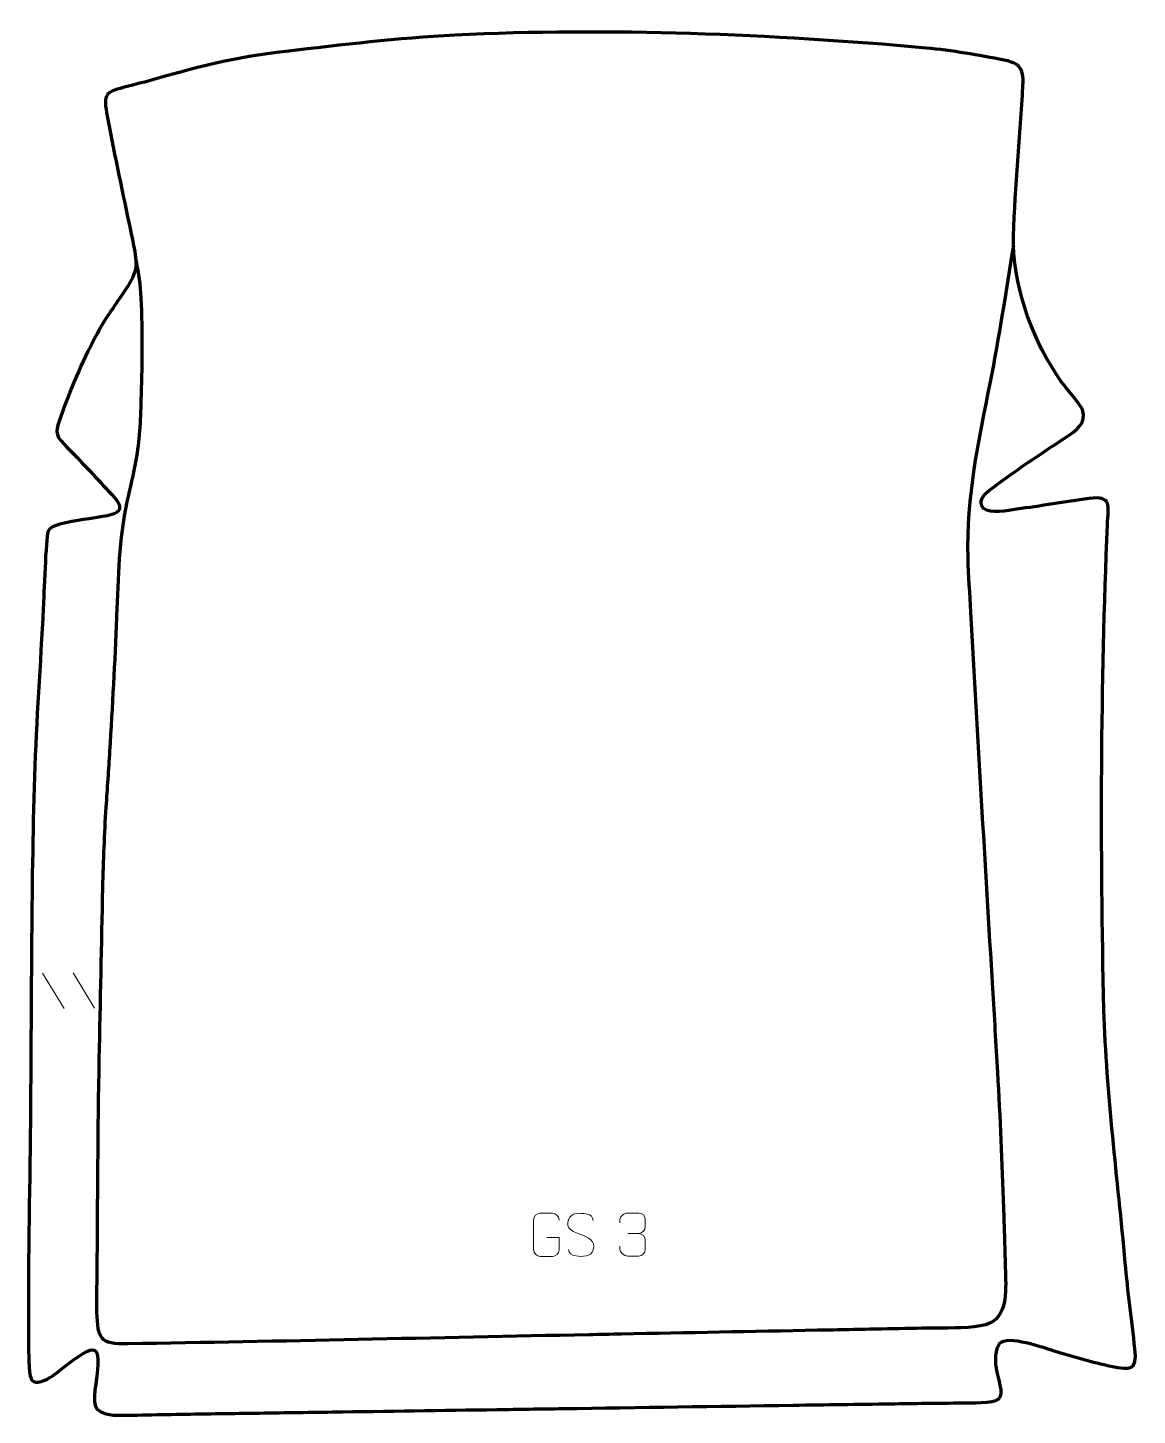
# Model space of a CAD drawing. Header units: millimetres. Extents: x 1354 to 1998, y -10 to 794.
import ezdxf

# ---------------------------------------------------------------- set-up
doc = ezdxf.new("R2010")
doc.units = ezdxf.units.MM
doc.header["$MEASUREMENT"] = 0
doc.layers.add('layer 1', color=7, linetype='Continuous')
doc.layers.add('layer 2', color=7, linetype='Continuous')

msp = doc.modelspace()

# ---------------------------------------------------------------- linework, layer by layer
at = {"layer": 'layer 1', "color": 142, "lineweight": 158}
msp.add_open_spline([(1925.6043, 667.5018), (1921.2993, 641.1582), (1917.3353, 614.7928), (1912.1063, 588.6078), (1912.1063, 588.6078), (1905.2923, 554.6287), (1898.3102, 521.7267), (1899.1203, 486.8173), (1899.1203, 486.8173), (1899.4187, 476.2616), (1900.2099, 465.7126), (1900.8241, 455.1709), (1900.8241, 455.1709), (1904.7618, 382.4307), (1909.1192, 309.7141), (1913.5102, 237.0001), (1913.5102, 237.0001), (1914.4877, 220.8115), (1915.4438, 204.6219), (1916.3635, 188.4299), (1916.3635, 188.4299), (1917.8527, 162.139), (1919.0854, 135.8464), (1919.9107, 109.5258), (1919.9107, 109.5258), (1919.9958, 106.6647), (1920.0822, 103.8036), (1920.1705, 100.9425), (1920.1705, 100.9425), (1920.1705, 100.9425), (1920.2, 99.9938), (1920.2, 99.9938), (1920.2, 99.9938), (1920.4874, 90.7739), (1920.7611, 81.5537), (1921.0157, 72.3327), (1921.0157, 72.3327), (1921.311, 61.661), (1922.3673, 45.6504), (1909.5827, 42.0284), (1909.5827, 42.0284), (1901.6613, 39.7841), (1889.3012, 40.1058), (1880.8681, 40.0448), (1880.8681, 40.0448), (1879.2595, 40.029), (1877.652, 40.0094), (1876.0435, 39.9844), (1876.0435, 39.9844), (1867.1076, 39.7952), (1858.1706, 39.6552), (1849.2344, 39.4839), (1849.2344, 39.4839), (1836.8212, 39.2427), (1824.4079, 39.0016), (1811.9946, 38.7605), (1811.9946, 38.7605), (1774.1184, 38.0247), (1736.242, 37.2889), (1698.3657, 36.5531), (1698.3657, 36.5531), (1692, 36.4295), (1685.6342, 36.3058), (1679.2684, 36.1822), (1679.2684, 36.1822), (1590.143, 34.4456), (1500.9529, 32.2637), (1411.8292, 30.9376), (1411.8292, 30.9376), (1395.4718, 30.6941), (1394.6013, 33.7322), (1393.9709, 49.2516), (1393.9709, 49.2516), (1393.6766, 56.9211), (1394.0684, 64.6613), (1394.1424, 72.3404), (1394.1424, 72.3404), (1394.3181, 113.6153), (1394.5632, 154.8858), (1395.3467, 196.1546), (1395.3467, 196.1546), (1395.9953, 229.2409), (1396.6203, 262.3272), (1397.4005, 295.4108), (1397.4005, 295.4108), (1397.7735, 311.0245), (1398.3353, 326.5923), (1399.3446, 342.1797), (1399.3446, 342.1797), (1400.0531, 353.0001), (1400.8482, 363.8128), (1401.5078, 374.6368), (1401.5078, 374.6368), (1403.0677, 400.4311), (1404.5066, 426.234), (1405.5396, 452.0553), (1405.5396, 452.0553), (1405.5396, 452.0553), (1405.5779, 453.0119), (1405.5779, 453.0119), (1405.5779, 453.0119), (1406.4442, 475.1168), (1406.8296, 497.4153), (1411.5277, 519.1177), (1411.5277, 519.1177), (1413.3021, 527.1928), (1415.2946, 535.1216), (1416.7464, 543.275), (1416.7464, 543.275), (1417.6857, 548.9028), (1418.3896, 554.4372), (1418.8804, 560.1219), (1418.8804, 560.1219), (1419.3181, 566.135), (1419.523, 572.159), (1419.708, 578.1841), (1419.708, 578.1841), (1419.9864, 587.429), (1420.1714, 596.6665), (1420.2408, 605.9154), (1420.2408, 605.9154), (1420.2408, 605.9154), (1420.2474, 606.8719), (1420.2474, 606.8719), (1420.2474, 606.8719), (1420.307, 617.0764), (1420.1302, 627.2194), (1419.6137, 637.4121), (1419.6137, 637.4121), (1419.2159, 644.8619), (1418.2834, 651.3969), (1416.8883, 658.7151), (1416.8883, 658.7151), (1416.7085, 659.6463), (1416.5324, 660.5771), (1416.3579, 661.5094)], degree=3, knots=[0, 0, 0, 0, 0.02857143, 0.02857143, 0.02857143, 0.02857143, 0.05714286, 0.05714286, 0.05714286, 0.05714286, 0.08571429, 0.08571429, 0.08571429, 0.08571429, 0.11428571, 0.11428571, 0.11428571, 0.11428571, 0.14285714, 0.14285714, 0.14285714, 0.14285714, 0.17142857, 0.17142857, 0.17142857, 0.17142857, 0.2, 0.2, 0.2, 0.2, 0.22857143, 0.22857143, 0.22857143, 0.22857143, 0.25714286, 0.25714286, 0.25714286, 0.25714286, 0.28571429, 0.28571429, 0.28571429, 0.28571429, 0.31428571, 0.31428571, 0.31428571, 0.31428571, 0.34285714, 0.34285714, 0.34285714, 0.34285714, 0.37142857, 0.37142857, 0.37142857, 0.37142857, 0.4, 0.4, 0.4, 0.4, 0.42857143, 0.42857143, 0.42857143, 0.42857143, 0.45714286, 0.45714286, 0.45714286, 0.45714286, 0.48571429, 0.48571429, 0.48571429, 0.48571429, 0.51428571, 0.51428571, 0.51428571, 0.51428571, 0.54285714, 0.54285714, 0.54285714, 0.54285714, 0.57142857, 0.57142857, 0.57142857, 0.57142857, 0.6, 0.6, 0.6, 0.6, 0.62857143, 0.62857143, 0.62857143, 0.62857143, 0.65714286, 0.65714286, 0.65714286, 0.65714286, 0.68571429, 0.68571429, 0.68571429, 0.68571429, 0.71428571, 0.71428571, 0.71428571, 0.71428571, 0.74285714, 0.74285714, 0.74285714, 0.74285714, 0.77142857, 0.77142857, 0.77142857, 0.77142857, 0.8, 0.8, 0.8, 0.8, 0.82857143, 0.82857143, 0.82857143, 0.82857143, 0.85714286, 0.85714286, 0.85714286, 0.85714286, 0.88571429, 0.88571429, 0.88571429, 0.88571429, 0.91428571, 0.91428571, 0.91428571, 0.91428571, 0.94285714, 0.94285714, 0.94285714, 0.94285714, 1, 1, 1, 1], dxfattribs=at)
at = {"layer": 'layer 2', "color": 242, "lineweight": 158}
msp.add_open_spline([(1421.7016, 762.5264), (1450.2502, 770.7765), (1473.8447, 777.007), (1503.5983, 780.3013), (1503.5983, 780.3013), (1536.5503, 784.1374), (1568.3314, 787.9191), (1601.5263, 789.734), (1601.5263, 789.734), (1691.9352, 793.9955), (1784.8969, 790.281), (1875.0313, 782.237), (1875.0313, 782.237), (1889.8343, 780.7991), (1905.5725, 778.0278), (1920.2272, 775.2963), (1920.2272, 775.2963), (1933.099, 772.6666), (1931.4483, 766.2285), (1930.8595, 754.8873), (1930.8595, 754.8873), (1929.2905, 726.1365), (1926.0748, 696.6065), (1925.6101, 667.9427), (1925.6101, 667.9427), (1926.7736, 640.2049), (1937.3908, 611.8725), (1953.1316, 589.1659), (1953.1316, 589.1659), (1955.9548, 585.3187), (1964.1196, 575.9422), (1965.6974, 572.6041), (1965.6974, 572.6041), (1968.3487, 564.6554), (1962.225, 560.643), (1956.3144, 556.707), (1956.3144, 556.707), (1941.6193, 546.9164), (1925.7417, 536.6116), (1911.8042, 525.8749), (1911.8042, 525.8749), (1908.4652, 523.3027), (1904.7433, 519.3861), (1908.3907, 515.2573), (1908.3907, 515.2573), (1912.2067, 511.9694), (1922.5304, 514.1623), (1927.4161, 514.8102), (1927.4161, 514.8102), (1941.4916, 516.7259), (1955.4788, 519.0429), (1969.5172, 521.0537), (1969.5172, 521.0537), (1983.1505, 522.7461), (1980.6915, 517.1965), (1980.1807, 505.8036), (1980.1807, 505.8036), (1976.3141, 412.4911), (1975.9451, 317.8491), (1978.1704, 224.4796), (1978.1704, 224.4796), (1979.633, 175.8677), (1986.1376, 126.5111), (1990.5112, 77.9798), (1990.5112, 77.9798), (1992.0628, 61.2165), (1994.2013, 44.6768), (1996.1615, 27.9737), (1996.1615, 27.9737), (1997.5016, 15.0361), (1993.7789, 15.7873), (1982.1421, 18.037), (1982.1421, 18.037), (1971.7832, 20.0395), (1960.2238, 23.8744), (1949.8623, 26.7039), (1949.8623, 26.7039), (1943.723, 28.5462), (1922.0876, 36.5783), (1917.539, 31.0588), (1917.539, 31.0588), (1910.6684, 18.7058), (1922.7126, 3.828), (1916.9166, -1.1293), (1916.9166, -1.1293), (1914.039, -3.5905), (1900.2847, -3.2693), (1896.1363, -3.3057), (1896.1363, -3.3057), (1882.1478, -3.4286), (1868.2059, -3.5994), (1854.2184, -3.805), (1854.2184, -3.805), (1835.4354, -4.0812), (1816.6523, -4.3572), (1797.8692, -4.6332), (1797.8692, -4.6332), (1753.2992, -5.2883), (1708.7292, -5.9434), (1664.1592, -6.5985), (1664.1592, -6.5985), (1651.4249, -6.7857), (1638.6906, -6.9728), (1625.9563, -7.16), (1625.9563, -7.16), (1594.1206, -7.628), (1562.2849, -8.0959), (1530.4492, -8.5638), (1530.4492, -8.5638), (1515.4863, -8.7837), (1500.5236, -9.0036), (1485.5608, -9.2236), (1485.5608, -9.2236), (1479.512, -9.3124), (1473.4632, -9.4014), (1467.4144, -9.4903), (1467.4144, -9.4903), (1461.0473, -9.5839), (1454.6802, -9.6774), (1448.313, -9.771), (1448.313, -9.771), (1433.3743, -9.9933), (1418.3061, -10.4303), (1403.384, -10.4815), (1403.384, -10.4815), (1390.5809, -9.1214), (1391.7919, -2.9688), (1393.3322, 7.8124), (1393.3322, 7.8124), (1396.7825, 32.8452), (1393.6962, 31.6924), (1374.5288, 17.1744), (1374.5288, 17.1744), (1371.138, 14.606), (1359.0139, 4.1436), (1355.7543, 10.804), (1355.7543, 10.804), (1354.1188, 14.1458), (1354.3626, 26.698), (1354.3047, 31.1234), (1354.3047, 31.1234), (1353.8112, 73.873), (1354.9339, 117.0369), (1355.3347, 159.8363), (1355.3347, 159.8363), (1355.9523, 226.373), (1355.6826, 293.354), (1357.7227, 359.8281), (1357.7227, 359.8281), (1358.7407, 392.3486), (1361.1921, 425.187), (1362.8436, 457.7446), (1362.8436, 457.7446), (1363.1727, 464.293), (1364.2876, 498.0331), (1365.5035, 501.613), (1365.5035, 501.613), (1366.4846, 504.5016), (1369.606, 505.2398), (1372.3747, 506.1201), (1372.3747, 506.1201), (1382.0907, 508.8529), (1390.2591, 509.156), (1399.8065, 510.9743), (1399.8065, 510.9743), (1413.4628, 513.5753), (1404.9727, 520.6026), (1399.1356, 526.987), (1399.1356, 526.987), (1391.1314, 535.7347), (1383.1989, 544.0282), (1374.911, 552.4988), (1374.911, 552.4988), (1369.0335, 558.5059), (1370.258, 560.7148), (1372.9454, 568.5059), (1372.9454, 568.5059), (1378.1554, 583.6155), (1385.4735, 600.4613), (1392.9381, 614.5823), (1392.9381, 614.5823), (1395.7998, 619.9961), (1398.8437, 624.9794), (1402.2593, 630.0605), (1402.2593, 630.0605), (1406.4041, 636.1256), (1416.0514, 648.4722), (1416.58, 655.4828), (1416.58, 655.4828), (1417.0475, 661.682), (1413.8993, 673.6972), (1412.5666, 680.3367), (1412.5666, 680.3367), (1408.2617, 701.7367), (1403.3907, 723.4544), (1399.579, 744.8996), (1399.579, 744.8996), (1398.6797, 749.9594), (1397.6123, 755.2771), (1403.1833, 757.4792), (1403.1833, 757.4792), (1407.9843, 759.377), (1416.3359, 761.0653), (1421.7016, 762.5264)], degree=3, knots=[0, 0, 0, 0, 0.01923077, 0.01923077, 0.01923077, 0.01923077, 0.03846154, 0.03846154, 0.03846154, 0.03846154, 0.05769231, 0.05769231, 0.05769231, 0.05769231, 0.07692308, 0.07692308, 0.07692308, 0.07692308, 0.09615385, 0.09615385, 0.09615385, 0.09615385, 0.11538462, 0.11538462, 0.11538462, 0.11538462, 0.13461538, 0.13461538, 0.13461538, 0.13461538, 0.15384615, 0.15384615, 0.15384615, 0.15384615, 0.17307692, 0.17307692, 0.17307692, 0.17307692, 0.19230769, 0.19230769, 0.19230769, 0.19230769, 0.21153846, 0.21153846, 0.21153846, 0.21153846, 0.23076923, 0.23076923, 0.23076923, 0.23076923, 0.25, 0.25, 0.25, 0.25, 0.26923077, 0.26923077, 0.26923077, 0.26923077, 0.28846154, 0.28846154, 0.28846154, 0.28846154, 0.30769231, 0.30769231, 0.30769231, 0.30769231, 0.32692308, 0.32692308, 0.32692308, 0.32692308, 0.34615385, 0.34615385, 0.34615385, 0.34615385, 0.36538462, 0.36538462, 0.36538462, 0.36538462, 0.38461538, 0.38461538, 0.38461538, 0.38461538, 0.40384615, 0.40384615, 0.40384615, 0.40384615, 0.42307692, 0.42307692, 0.42307692, 0.42307692, 0.44230769, 0.44230769, 0.44230769, 0.44230769, 0.46153846, 0.46153846, 0.46153846, 0.46153846, 0.48076923, 0.48076923, 0.48076923, 0.48076923, 0.5, 0.5, 0.5, 0.5, 0.51923077, 0.51923077, 0.51923077, 0.51923077, 0.53846154, 0.53846154, 0.53846154, 0.53846154, 0.55769231, 0.55769231, 0.55769231, 0.55769231, 0.57692308, 0.57692308, 0.57692308, 0.57692308, 0.59615385, 0.59615385, 0.59615385, 0.59615385, 0.61538462, 0.61538462, 0.61538462, 0.61538462, 0.63461538, 0.63461538, 0.63461538, 0.63461538, 0.65384615, 0.65384615, 0.65384615, 0.65384615, 0.67307692, 0.67307692, 0.67307692, 0.67307692, 0.69230769, 0.69230769, 0.69230769, 0.69230769, 0.71153846, 0.71153846, 0.71153846, 0.71153846, 0.73076923, 0.73076923, 0.73076923, 0.73076923, 0.75, 0.75, 0.75, 0.75, 0.76923077, 0.76923077, 0.76923077, 0.76923077, 0.78846154, 0.78846154, 0.78846154, 0.78846154, 0.80769231, 0.80769231, 0.80769231, 0.80769231, 0.82692308, 0.82692308, 0.82692308, 0.82692308, 0.84615385, 0.84615385, 0.84615385, 0.84615385, 0.86538462, 0.86538462, 0.86538462, 0.86538462, 0.88461538, 0.88461538, 0.88461538, 0.88461538, 0.90384615, 0.90384615, 0.90384615, 0.90384615, 0.92307692, 0.92307692, 0.92307692, 0.92307692, 0.94230769, 0.94230769, 0.94230769, 0.94230769, 0.96153846, 0.96153846, 0.96153846, 0.96153846, 1, 1, 1, 1], dxfattribs=at)
at = {"layer": 'layer 2', "color": 250, "lineweight": 9}
for points in [[(1362.415, 245.9217), (1362.415, 245.9217), (1374.8929, 225.4462), (1374.8929, 225.4462)], [(1380.1446, 246.0199), (1380.1446, 246.0199), (1392.6225, 225.5444), (1392.6225, 225.5444)], [(1702.0517, 94.8432), (1702.0517, 94.8432), (1708.2481, 94.8432), (1708.2481, 94.8432)]]:
    msp.add_open_spline(points, degree=3, dxfattribs=at)
for points, knots in [([(1654.9561, 92.631), (1654.9561, 92.631), (1662.1242, 92.631), (1662.1242, 92.631), (1662.1242, 92.631), (1662.1242, 92.631), (1662.1242, 85.4629), (1662.1242, 85.4629), (1662.1242, 85.4629), (1661.9845, 83.1395), (1660.3073, 81.6599), (1658.1595, 81.6491), (1658.1595, 81.6491), (1655.8277, 81.6495), (1653.4957, 81.6495), (1651.1642, 81.6491), (1651.1642, 81.6491), (1649.2393, 81.5437), (1647.2671, 83.4282), (1647.2783, 85.4455), (1647.2783, 85.4455), (1647.2787, 91.2156), (1647.2787, 96.9853), (1647.2783, 102.7546), (1647.2783, 102.7546), (1647.2825, 104.8927), (1649.0293, 106.6119), (1651.1816, 106.5985), (1651.1816, 106.5985), (1653.5073, 106.5985), (1655.8334, 106.5985), (1658.1595, 106.5985), (1658.1595, 106.5985), (1660.1062, 106.6339), (1662.0976, 105.1424), (1662.1242, 102.7047)], [0, 0, 0, 0, 0.1, 0.1, 0.1, 0.1, 0.2, 0.2, 0.2, 0.2, 0.3, 0.3, 0.3, 0.3, 0.4, 0.4, 0.4, 0.4, 0.5, 0.5, 0.5, 0.5, 0.6, 0.6, 0.6, 0.6, 0.7, 0.7, 0.7, 0.7, 0.8, 0.8, 0.8, 0.8, 1, 1, 1, 1]), ([(1674.7066, 94.2959), (1670.4583, 95.7663), (1665.5502, 97.5621), (1667.5553, 103.0824), (1667.5553, 103.0824), (1669.0588, 107.2223), (1674.2724, 106.8338), (1677.876, 106.2327), (1677.876, 106.2327), (1680.7366, 105.7555), (1681.6013, 104.5423), (1681.9119, 102.4582)], [0, 0, 0, 0, 0.25, 0.25, 0.25, 0.25, 0.5, 0.5, 0.5, 0.5, 1, 1, 1, 1]), ([(1697.342, 101.0884), (1697.342, 101.0884), (1697.342, 102.9456), (1697.342, 102.9456), (1697.342, 102.9456), (1697.3277, 104.6875), (1699.9922, 106.8056), (1702.0513, 106.7829), (1702.0513, 106.7829), (1704.1154, 106.7829), (1706.1794, 106.7829), (1708.2431, 106.7829), (1708.2431, 106.7829), (1710.4376, 106.7917), (1712.0359, 104.9449), (1712.0803, 103.0328), (1712.0803, 103.0328), (1712.0799, 101.5977), (1712.0799, 100.1626), (1712.0803, 98.7271), (1712.0803, 98.7271), (1712.0317, 97.0736), (1710.4291, 94.8436), (1708.2308, 94.8536), (1708.2308, 94.8536), (1710.4345, 94.8424), (1712.0425, 93.0392), (1712.0965, 90.9797), (1712.0965, 90.9797), (1712.0961, 89.195), (1712.0961, 87.4103), (1712.0965, 85.6252), (1712.0965, 85.6252), (1712.1066, 83.5638), (1710.0517, 81.8007), (1708.2308, 81.8088), (1708.2308, 81.8088), (1706.1655, 81.8091), (1704.1003, 81.8091), (1702.0347, 81.8088), (1702.0347, 81.8088), (1699.8661, 81.8203), (1697.3351, 84.2205), (1697.3165, 85.6823), (1697.3165, 85.6823), (1697.3165, 85.6823), (1697.3165, 87.5909), (1697.3165, 87.5909)], [0, 0, 0, 0, 0.07692308, 0.07692308, 0.07692308, 0.07692308, 0.15384615, 0.15384615, 0.15384615, 0.15384615, 0.23076923, 0.23076923, 0.23076923, 0.23076923, 0.30769231, 0.30769231, 0.30769231, 0.30769231, 0.38461538, 0.38461538, 0.38461538, 0.38461538, 0.46153846, 0.46153846, 0.46153846, 0.46153846, 0.53846154, 0.53846154, 0.53846154, 0.53846154, 0.61538462, 0.61538462, 0.61538462, 0.61538462, 0.69230769, 0.69230769, 0.69230769, 0.69230769, 0.76923077, 0.76923077, 0.76923077, 0.76923077, 0.84615385, 0.84615385, 0.84615385, 0.84615385, 1, 1, 1, 1]), ([(1674.7066, 94.2958), (1678.7252, 92.6491), (1683.7547, 90.7608), (1681.9207, 85.4005), (1681.9207, 85.4005), (1680.4609, 81.1341), (1675.5501, 81.3908), (1671.824, 81.9455), (1671.824, 81.9455), (1669.074, 82.3553), (1667.8531, 83.5688), (1667.4751, 85.681)], [0, 0, 0, 0, 0.25, 0.25, 0.25, 0.25, 0.5, 0.5, 0.5, 0.5, 1, 1, 1, 1])]:
    msp.add_open_spline(points, degree=3, knots=knots, dxfattribs=at)

doc.saveas('drawing.dxf')
